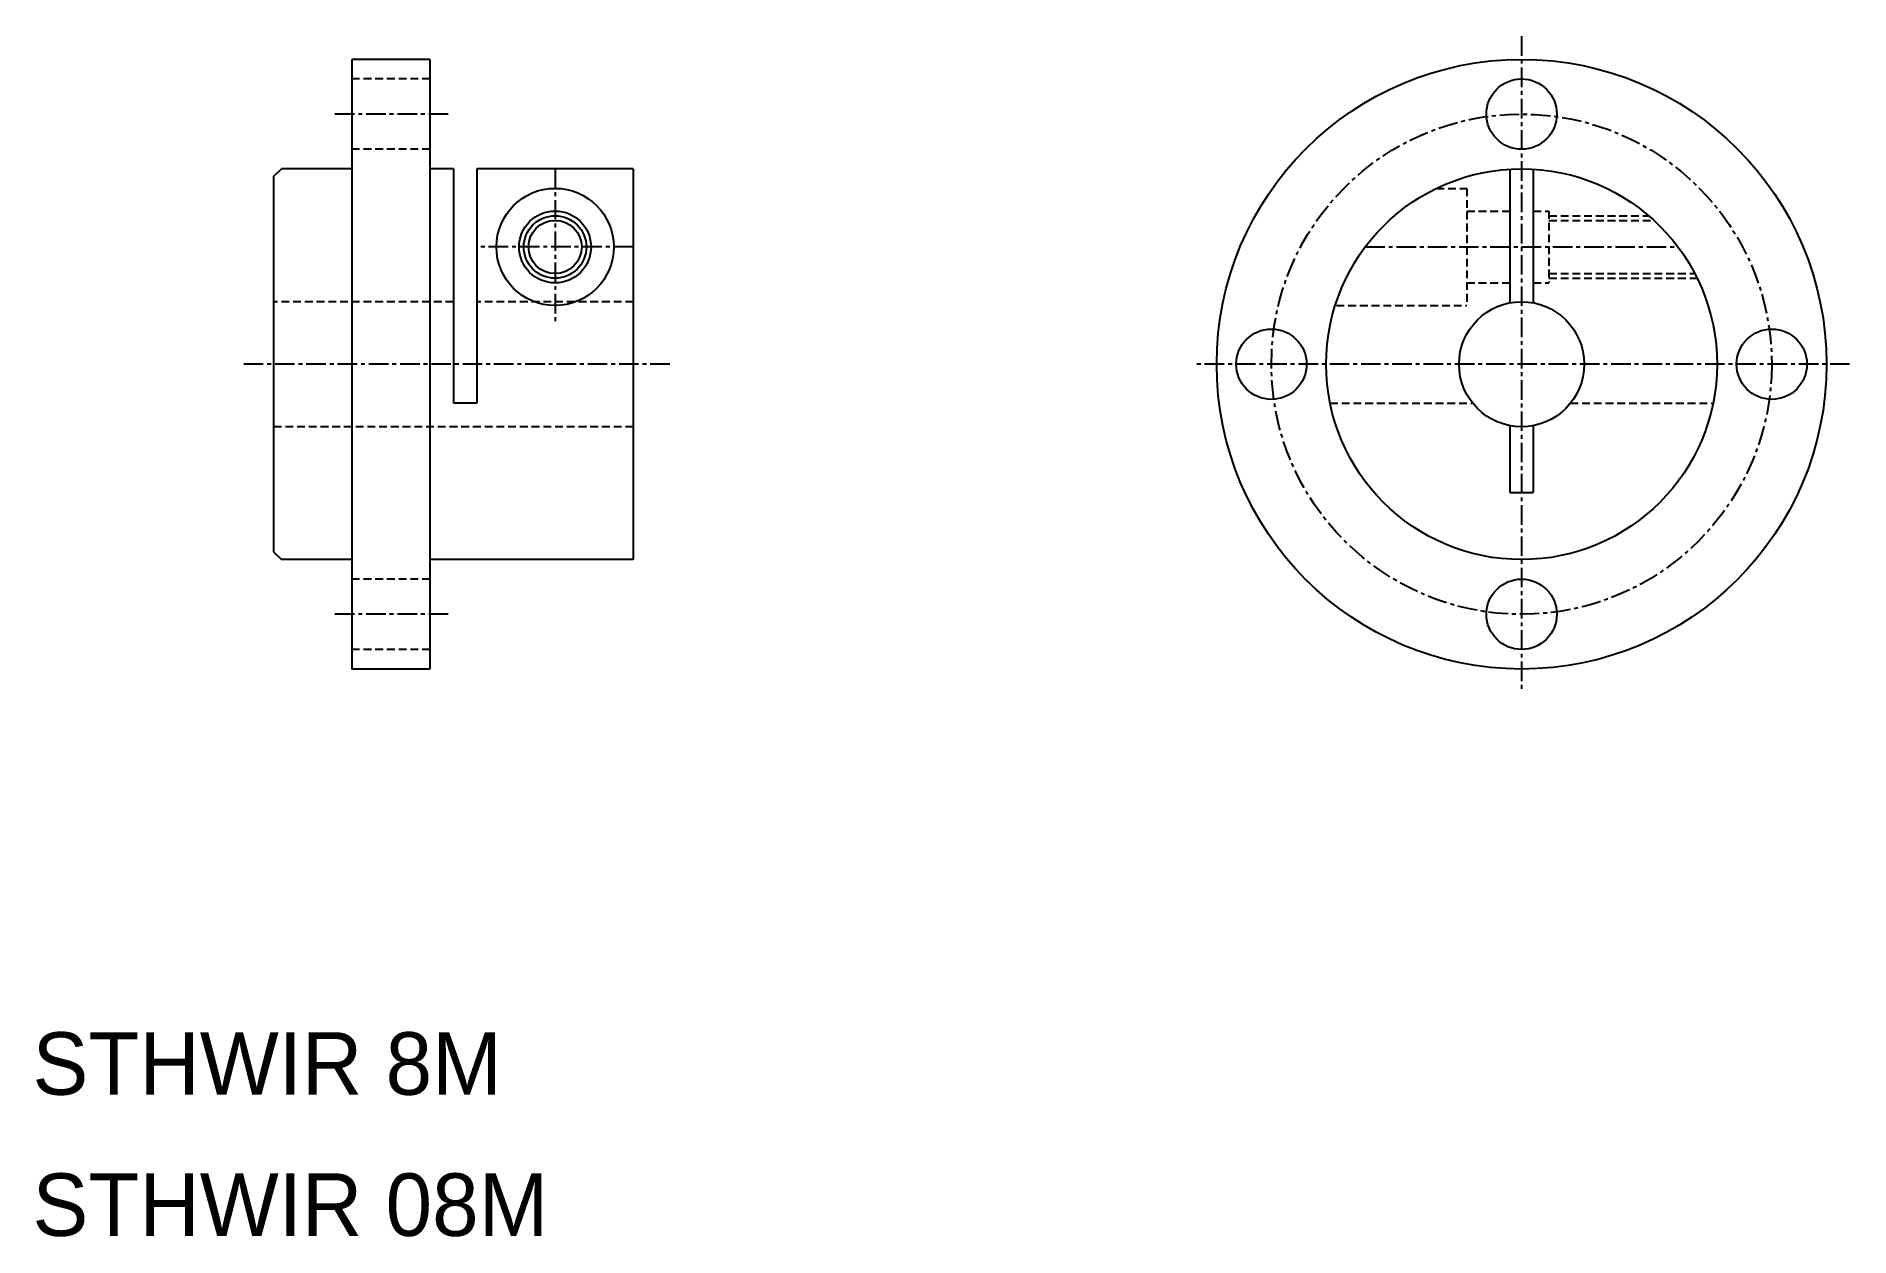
# Model space of a CAD drawing. Extents: x 374 to 490, y -269 to -192.
import ezdxf

# ---------------------------------------------------------------- set-up
doc = ezdxf.new("R2010")
doc.units = 0
doc.linetypes.add('CENTER', pattern=[2, 1.25, -0.25, 0.25, -0.25])
doc.linetypes.add('DASHED', pattern=[0.75, 0.5, -0.25])
doc.layers.get('0').update_dxf_attribs({"linetype": 'CONTINUOUS'})
doc.layers.add('CENTER', color=1, linetype='CENTER')

msp = doc.modelspace()

# ---------------------------------------------------------------- linework, layer by layer
at = {"color": 7, "linetype": 'CONTINUOUS'}
for p, q in [((394.41, -193.36), (394.41, -232.36)), ((399.41, -193.36), (394.41, -193.36)), ((399.41, -193.36), (399.41, -232.36)), ((400.91, -200.36), (399.41, -200.36)), ((400.91, -200.36), (400.91, -215.36)), ((402.41, -200.36), (402.41, -215.36)), ((412.41, -200.36), (402.41, -200.36)), ((412.41, -200.36), (412.41, -225.36)), ((468.47, -200.38), (468.47, -208.93)), ((469.97, -200.38), (469.97, -208.93)), ((389.41, -200.86), (389.41, -224.86)), ((402.41, -215.36), (400.91, -215.36)), ((468.47, -216.79), (468.47, -221.06)), ((469.97, -216.79), (469.97, -221.06)), ((468.47, -221.06), (469.97, -221.06)), ((412.41, -225.36), (399.41, -225.36)), ((399.41, -232.36), (394.41, -232.36))]:
    msp.add_line(p, q, dxfattribs=at)
at = {"color": 3, "linetype": 'DASHED'}
for p, q in [((399.41, -194.61), (394.41, -194.61)), ((399.41, -199.11), (394.41, -199.11)), ((463.77, -201.61), (465.72, -201.61)), ((465.72, -201.61), (465.72, -209.11)), ((465.72, -203.06), (468.47, -203.06)), ((469.97, -203.06), (470.97, -203.06)), ((470.97, -203.06), (470.97, -207.66)), ((470.97, -203.36), (477.35, -203.36)), ((470.97, -203.66), (477.68, -203.66)), ((470.97, -207.06), (480.29, -207.06)), ((470.97, -207.36), (480.45, -207.36)), ((465.72, -207.66), (468.47, -207.66)), ((469.97, -207.66), (470.97, -207.66)), ((400.91, -208.86), (389.41, -208.86)), ((412.41, -208.86), (402.41, -208.86)), ((457.38, -209.11), (465.72, -209.11)), ((456.97, -215.36), (466.1, -215.36)), ((472.34, -215.36), (481.47, -215.36)), ((412.41, -216.86), (389.41, -216.86)), ((399.41, -226.61), (394.41, -226.61)), ((399.41, -231.11), (394.41, -231.11))]:
    msp.add_line(p, q, dxfattribs=at)
for p, q in [((389.41, -200.86), (389.91, -200.36)), ((394.41, -200.36), (389.91, -200.36)), ((389.41, -224.86), (389.91, -225.36)), ((394.41, -225.36), (389.91, -225.36))]:
    msp.add_line(p, q)
at = {"color": 7, "linetype": 'CONTINUOUS'}
for centre, radius in [((469.22, -212.86), 19.5), ((469.22, -196.86), 2.25), ((469.22, -212.86), 12.5), ((407.41, -205.36), 3.75), ((407.41, -205.36), 2.3), ((407.41, -205.36), 1.7), ((469.22, -212.86), 4), ((453.22, -212.86), 2.25), ((485.22, -212.86), 2.25), ((469.22, -228.86), 2.25)]:
    msp.add_circle(centre, radius, dxfattribs=at)
at = {"color": 3, "linetype": 'CONTINUOUS'}
msp.add_circle((407.41, -205.36), 2, dxfattribs=at)
at = {"layer": 'CENTER', "color": 1, "linetype": 'CENTER'}
for p, q in [((469.22, -191.88), (469.22, -233.84)), ((400.58, -196.86), (393.23, -196.86)), ((407.41, -200.36), (407.41, -210.36)), ((412.41, -205.36), (402.41, -205.36)), ((459.22, -205.36), (479.22, -205.36)), ((414.75, -212.86), (387.45, -212.86)), ((490.2, -212.86), (448.24, -212.86)), ((400.58, -228.86), (393.23, -228.86))]:
    msp.add_line(p, q, dxfattribs=at)
msp.add_circle((469.22, -212.86), 16, dxfattribs=at)

# ---------------------------------------------------------------- texts
at = {"color": 7, "linetype": 'CONTINUOUS'}
for s, p in [('STHWIR 8M', (373.99, -259.6)), ('STHWIR 08M', (373.99, -268.63))]:
    msp.add_text(s, height=4, dxfattribs=at).set_placement(p)

doc.saveas('drawing.dxf')
